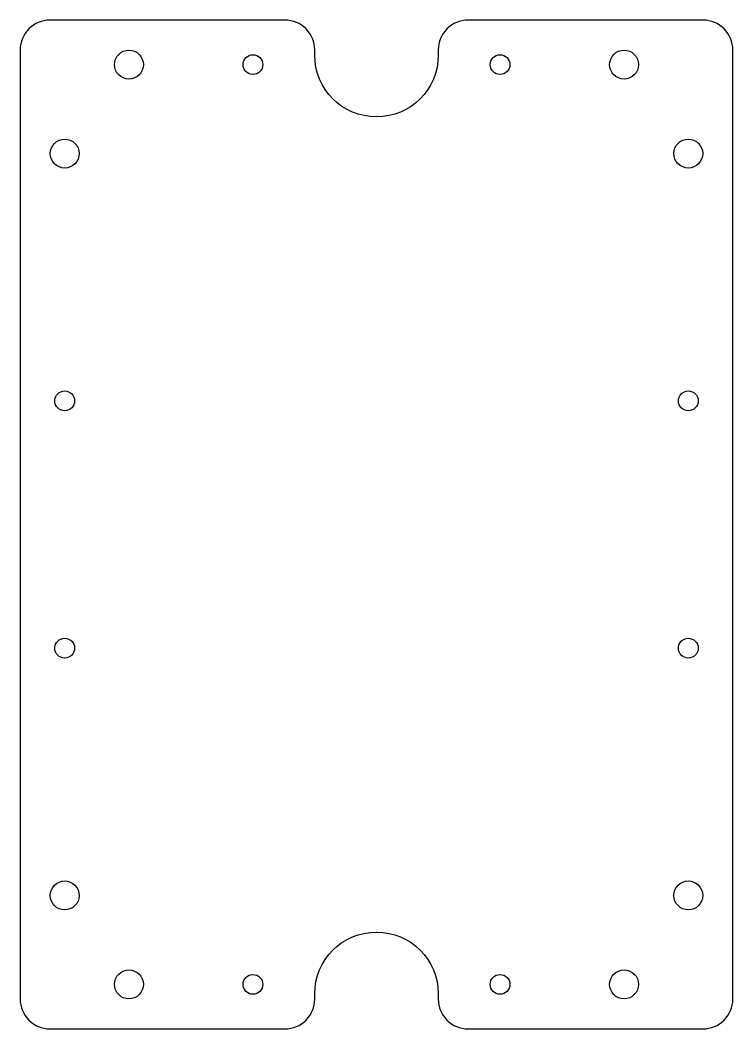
# Model space of a CAD drawing. Extents: x -144 to 0, y 0 to 204.
import ezdxf

# ---------------------------------------------------------------- set-up
doc = ezdxf.new("R2010")
doc.units = 0
doc.layers.get('0').update_dxf_attribs({"linetype": 'CONTINUOUS'})

msp = doc.modelspace()

# ---------------------------------------------------------------- linework, layer by layer
msp.add_lwpolyline([(-53.575, 204.15, 0.4142136), (-59.575, 198.15), (-59.575, 197.075, -1), (-84.575, 197.075), (-84.575, 198.15, 0.4142136), (-90.575, 204.15), (-138.15, 204.15, 0.4142136), (-144.15, 198.15), (-144.15, 6, 0.4142136), (-138.15, 0), (-90.575, 0, 0.4142136), (-84.575, 6), (-84.575, 7.075, -1), (-59.575, 7.075), (-59.575, 6, 0.4142136), (-53.575, 0), (-6, 0, 0.4142136), (0, 6), (0, 198.15, 0.4142136), (-6, 204.15)], format="xyb", close=True)
for centre, radius in [((-122.15, 195.15), 2.925), ((-22, 195.15), 2.925), ((-97.075, 195.15), 2), ((-47.075, 195.15), 2), ((-135.15, 177.15), 2.925), ((-9, 177.15), 2.925), ((-135.15, 127.1), 2), ((-9, 127.1), 2), ((-135.15, 77.05), 2), ((-9, 77.05), 2), ((-135.15, 27), 2.925), ((-9, 27), 2.925), ((-122.15, 9), 2.925), ((-97.075, 9), 2), ((-47.075, 9), 2), ((-22, 9), 2.925)]:
    msp.add_circle(centre, radius)

doc.saveas('drawing.dxf')
